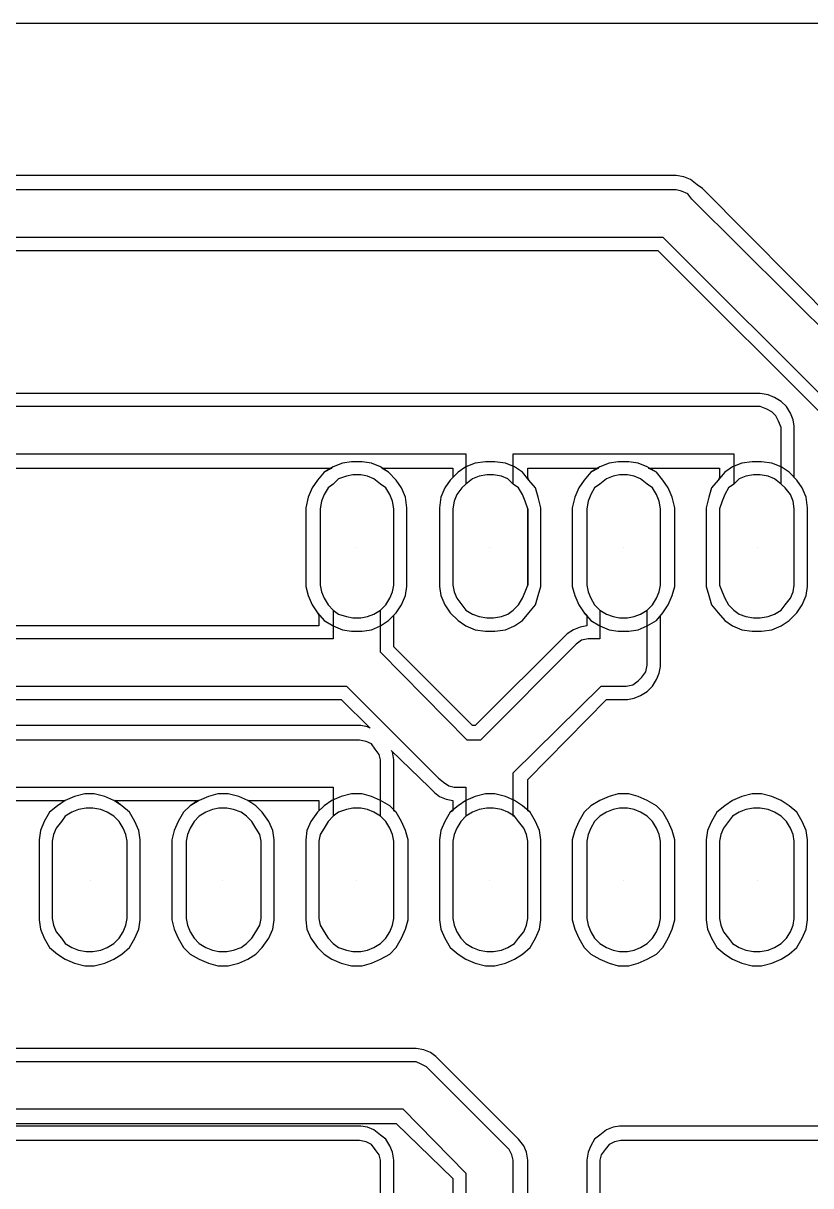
# Model space of a CAD drawing. Extents: x -4564 to 93, y -2534 to 43.
# Drawn here: x -2489 to -1890, y -842 to 43 of the extents above; entities that cross this region are included whole.
import ezdxf

# ---------------------------------------------------------------- set-up
doc = ezdxf.new("R2010")
doc.units = 0
for name, color, linetype in [('1', 1, 'CONTINUOUS'), ('3', 3, 'CONTINUOUS'), ('4', 4, 'CONTINUOUS')]:
    doc.layers.add(name, color=color, linetype=linetype)

msp = doc.modelspace()

# ---------------------------------------------------------------- linework, layer by layer
at = {"layer": '1'}
for p, q in [((-2235, -356), (-2235, -356)), ((-2134, -356), (-2134, -356)), ((-2032, -356), (-2032, -356)), ((-1930, -356), (-1930, -356)), ((-2438, -610), (-2438, -610)), ((-2337, -610), (-2337, -610)), ((-2235, -610), (-2235, -610)), ((-2134, -610), (-2134, -610)), ((-2032, -610), (-2032, -610)), ((-1930, -610), (-1930, -610))]:
    msp.add_line(p, q, dxfattribs=at)
at = {"layer": '3'}
for p, q in [((-4530, 43), (59, 43)), ((-4530, 43), (59, 43)), ((-1992, -84), (-3022, -84)), ((-1988, -85), (-1992, -84)), ((-1983, -87), (-1988, -85)), ((-1980, -91), (-1983, -87)), ((-1814, -256), (-1980, -91)), ((-3022, -120), (-2002, -120)), ((-2002, -120), (-1847, -275)), ((-1928, -249), (-2907, -249)), ((-1923, -251), (-1928, -249)), ((-1919, -253), (-1923, -251)), ((-1916, -256), (-1919, -253)), ((-1914, -260), (-1916, -256)), ((-1912, -265), (-1914, -260)), ((-1912, -308), (-1912, -265)), ((-2897, -285), (-2152, -285)), ((-2152, -285), (-2152, -308)), ((-2116, -308), (-2116, -285)), ((-2116, -285), (-1948, -285)), ((-1948, -285), (-1948, -308)), ((-2238, -301), (-2243, -302)), ((-2238, -301), (-2243, -302)), ((-2232, -301), (-2238, -301)), ((-2232, -301), (-2238, -301)), ((-2227, -302), (-2232, -301)), ((-2227, -302), (-2232, -301)), ((-2136, -301), (-2142, -302)), ((-2131, -301), (-2136, -301)), ((-2125, -302), (-2131, -301)), ((-2035, -301), (-2040, -302)), ((-2035, -301), (-2040, -302)), ((-2029, -301), (-2035, -301)), ((-2029, -301), (-2035, -301)), ((-2024, -302), (-2029, -301)), ((-2024, -302), (-2029, -301)), ((-1933, -301), (-1939, -302)), ((-1928, -301), (-1933, -301)), ((-1922, -302), (-1928, -301)), ((-2253, -308), (-2257, -311)), ((-2253, -308), (-2257, -311)), ((-2249, -304), (-2253, -308)), ((-2249, -304), (-2253, -308)), ((-2243, -302), (-2249, -304)), ((-2243, -302), (-2249, -304)), ((-2222, -304), (-2227, -302)), ((-2222, -304), (-2227, -302)), ((-2217, -308), (-2222, -304)), ((-2217, -308), (-2222, -304)), ((-2213, -311), (-2217, -308)), ((-2213, -311), (-2217, -308)), ((-2152, -308), (-2155, -311)), ((-2152, -308), (-2155, -311)), ((-2147, -304), (-2152, -308)), ((-2142, -302), (-2147, -304)), ((-2120, -304), (-2125, -302)), ((-2116, -308), (-2120, -304)), ((-2112, -311), (-2116, -308)), ((-2112, -311), (-2116, -308)), ((-2050, -308), (-2054, -311)), ((-2050, -308), (-2054, -311)), ((-2045, -304), (-2050, -308)), ((-2045, -304), (-2050, -308)), ((-2040, -302), (-2045, -304)), ((-2040, -302), (-2045, -304)), ((-2019, -304), (-2024, -302)), ((-2019, -304), (-2024, -302)), ((-2014, -308), (-2019, -304)), ((-2014, -308), (-2019, -304)), ((-2010, -311), (-2014, -308)), ((-2010, -311), (-2014, -308)), ((-1948, -308), (-1952, -311)), ((-1948, -308), (-1952, -311)), ((-1944, -304), (-1948, -308)), ((-1939, -302), (-1944, -304)), ((-1917, -304), (-1922, -302)), ((-1912, -308), (-1917, -304)), ((-1909, -311), (-1912, -308)), ((-1909, -311), (-1912, -308)), ((-2260, -316), (-2262, -321)), ((-2260, -316), (-2262, -321)), ((-2257, -311), (-2260, -316)), ((-2257, -311), (-2260, -316)), ((-2210, -316), (-2213, -311)), ((-2210, -316), (-2213, -311)), ((-2208, -321), (-2210, -316)), ((-2208, -321), (-2210, -316)), ((-2159, -316), (-2161, -321)), ((-2159, -316), (-2161, -321)), ((-2155, -311), (-2159, -316)), ((-2155, -311), (-2159, -316)), ((-2109, -316), (-2112, -311)), ((-2109, -316), (-2112, -311)), ((-2107, -321), (-2109, -316)), ((-2107, -321), (-2109, -316)), ((-2057, -316), (-2059, -321)), ((-2057, -316), (-2059, -321)), ((-2054, -311), (-2057, -316)), ((-2054, -311), (-2057, -316)), ((-2007, -316), (-2010, -311)), ((-2007, -316), (-2010, -311)), ((-2005, -321), (-2007, -316)), ((-2005, -321), (-2007, -316)), ((-1955, -316), (-1957, -321)), ((-1955, -316), (-1957, -321)), ((-1952, -311), (-1955, -316)), ((-1952, -311), (-1955, -316)), ((-1905, -316), (-1909, -311)), ((-1905, -316), (-1909, -311)), ((-1903, -321), (-1905, -316)), ((-1903, -321), (-1905, -316)), ((-2262, -321), (-2263, -327)), ((-2262, -321), (-2263, -327)), ((-2263, -327), (-2263, -385)), ((-2263, -327), (-2263, -385)), ((-2207, -327), (-2208, -321)), ((-2207, -327), (-2208, -321)), ((-2207, -385), (-2207, -327)), ((-2207, -385), (-2207, -327)), ((-2161, -321), (-2162, -327)), ((-2161, -321), (-2162, -327)), ((-2162, -327), (-2162, -385)), ((-2162, -327), (-2162, -385)), ((-2105, -327), (-2107, -321)), ((-2105, -327), (-2107, -321)), ((-2105, -385), (-2105, -327)), ((-2105, -385), (-2105, -327)), ((-2105, -327), (-2105, -385)), ((-2105, -385), (-2105, -327)), ((-2059, -321), (-2060, -327)), ((-2059, -321), (-2060, -327)), ((-2060, -327), (-2060, -385)), ((-2060, -327), (-2060, -385)), ((-2004, -327), (-2005, -321)), ((-2004, -327), (-2005, -321)), ((-2004, -385), (-2004, -327)), ((-2004, -385), (-2004, -327)), ((-1957, -321), (-1959, -327)), ((-1957, -321), (-1959, -327)), ((-1959, -327), (-1959, -385)), ((-1959, -327), (-1959, -385)), ((-1902, -327), (-1903, -321)), ((-1902, -327), (-1903, -321)), ((-1902, -385), (-1902, -327)), ((-1902, -385), (-1902, -327)), ((-2263, -385), (-2262, -390)), ((-2263, -385), (-2262, -390)), ((-2208, -390), (-2207, -385)), ((-2208, -390), (-2207, -385)), ((-2207, -385), (-2207, -385)), ((-2162, -385), (-2161, -390)), ((-2162, -385), (-2161, -390)), ((-2107, -390), (-2105, -385)), ((-2107, -390), (-2105, -385)), ((-2105, -385), (-2105, -385)), ((-2105, -385), (-2105, -385)), ((-2060, -385), (-2059, -390)), ((-2060, -385), (-2059, -390)), ((-2005, -390), (-2004, -385)), ((-2005, -390), (-2004, -385)), ((-2004, -385), (-2004, -385)), ((-1959, -385), (-1957, -390)), ((-1959, -385), (-1957, -390)), ((-1903, -390), (-1902, -385)), ((-1903, -390), (-1902, -385)), ((-1902, -385), (-1902, -385)), ((-2262, -390), (-2260, -395)), ((-2262, -390), (-2260, -395)), ((-2260, -395), (-2257, -400)), ((-2260, -395), (-2257, -400)), ((-2213, -400), (-2210, -395)), ((-2213, -400), (-2210, -395)), ((-2210, -395), (-2208, -390)), ((-2210, -395), (-2208, -390)), ((-2161, -390), (-2159, -395)), ((-2161, -390), (-2159, -395)), ((-2159, -395), (-2155, -400)), ((-2159, -395), (-2155, -400)), ((-2112, -400), (-2109, -395)), ((-2112, -400), (-2109, -395)), ((-2109, -395), (-2107, -390)), ((-2109, -395), (-2107, -390)), ((-2059, -390), (-2057, -395)), ((-2059, -390), (-2057, -395)), ((-2057, -395), (-2054, -400)), ((-2057, -395), (-2054, -400)), ((-2010, -400), (-2007, -395)), ((-2010, -400), (-2007, -395)), ((-2007, -395), (-2005, -390)), ((-2007, -395), (-2005, -390)), ((-1957, -390), (-1955, -395)), ((-1957, -390), (-1955, -395)), ((-1955, -395), (-1952, -400)), ((-1955, -395), (-1952, -400)), ((-1909, -400), (-1905, -395)), ((-1909, -400), (-1905, -395)), ((-1905, -395), (-1903, -390)), ((-1905, -395), (-1903, -390)), ((-2257, -400), (-2253, -404)), ((-2257, -400), (-2253, -404)), ((-2253, -404), (-2253, -426)), ((-2253, -404), (-2249, -407)), ((-2249, -407), (-2243, -409)), ((-2227, -409), (-2222, -407)), ((-2222, -407), (-2217, -404)), ((-2217, -404), (-2213, -400)), ((-2217, -404), (-2213, -400)), ((-2217, -436), (-2217, -404)), ((-2155, -400), (-2152, -404)), ((-2155, -400), (-2152, -404)), ((-2152, -404), (-2147, -407)), ((-2152, -404), (-2147, -407)), ((-2147, -407), (-2142, -409)), ((-2147, -407), (-2142, -409)), ((-2125, -409), (-2120, -407)), ((-2125, -409), (-2120, -407)), ((-2120, -407), (-2116, -404)), ((-2120, -407), (-2116, -404)), ((-2116, -404), (-2112, -400)), ((-2116, -404), (-2112, -400)), ((-2054, -400), (-2050, -404)), ((-2054, -400), (-2050, -404)), ((-2050, -404), (-2050, -426)), ((-2050, -404), (-2045, -407)), ((-2045, -407), (-2040, -409)), ((-2024, -409), (-2019, -407)), ((-2019, -407), (-2014, -404)), ((-2014, -404), (-2010, -400)), ((-2014, -404), (-2010, -400)), ((-2014, -446), (-2014, -404)), ((-1952, -400), (-1948, -404)), ((-1952, -400), (-1948, -404)), ((-1948, -404), (-1944, -407)), ((-1948, -404), (-1944, -407)), ((-1944, -407), (-1939, -409)), ((-1944, -407), (-1939, -409)), ((-1922, -409), (-1917, -407)), ((-1922, -409), (-1917, -407)), ((-1917, -407), (-1912, -404)), ((-1917, -407), (-1912, -404)), ((-1912, -404), (-1909, -400)), ((-1912, -404), (-1909, -400)), ((-2243, -409), (-2238, -410)), ((-2238, -410), (-2232, -410)), ((-2232, -410), (-2227, -409)), ((-2142, -409), (-2136, -410)), ((-2142, -409), (-2136, -410)), ((-2136, -410), (-2131, -410)), ((-2136, -410), (-2131, -410)), ((-2131, -410), (-2125, -409)), ((-2131, -410), (-2125, -409)), ((-2040, -409), (-2035, -410)), ((-2035, -410), (-2029, -410)), ((-2029, -410), (-2024, -409)), ((-1939, -409), (-1933, -410)), ((-1939, -409), (-1933, -410)), ((-1933, -410), (-1928, -410)), ((-1933, -410), (-1928, -410)), ((-1928, -410), (-1922, -409)), ((-1928, -410), (-1922, -409)), ((-2253, -426), (-2860, -426)), ((-2068, -430), (-2141, -503)), ((-2064, -427), (-2068, -430)), ((-2059, -426), (-2064, -427)), ((-2050, -426), (-2059, -426)), ((-2151, -503), (-2217, -436)), ((-2018, -455), (-2015, -451)), ((-2015, -451), (-2014, -446)), ((-2025, -461), (-2021, -458)), ((-2021, -458), (-2018, -455)), ((-2850, -462), (-2243, -462)), ((-2243, -462), (-2173, -532)), ((-2116, -528), (-2049, -462)), ((-2049, -462), (-2030, -462)), ((-2030, -462), (-2025, -461)), ((-2233, -503), (-2792, -503)), ((-2228, -504), (-2233, -503)), ((-2224, -506), (-2228, -504)), ((-2141, -503), (-2151, -503)), ((-2221, -510), (-2224, -506)), ((-2218, -514), (-2221, -510)), ((-2217, -518), (-2218, -514)), ((-2217, -561), (-2217, -518)), ((-2116, -561), (-2116, -528)), ((-2782, -539), (-2253, -539)), ((-2253, -539), (-2253, -561)), ((-2173, -532), (-2169, -535)), ((-2169, -535), (-2165, -538)), ((-2165, -538), (-2161, -539)), ((-2161, -539), (-2152, -539)), ((-2152, -539), (-2152, -561)), ((-2447, -556), (-2452, -558)), ((-2447, -556), (-2452, -558)), ((-2441, -555), (-2447, -556)), ((-2441, -555), (-2447, -556)), ((-2436, -555), (-2441, -555)), ((-2436, -555), (-2441, -555)), ((-2430, -556), (-2436, -555)), ((-2430, -556), (-2436, -555)), ((-2425, -558), (-2430, -556)), ((-2425, -558), (-2430, -556)), ((-2345, -556), (-2350, -558)), ((-2345, -556), (-2350, -558)), ((-2340, -555), (-2345, -556)), ((-2340, -555), (-2345, -556)), ((-2334, -555), (-2340, -555)), ((-2334, -555), (-2340, -555)), ((-2329, -556), (-2334, -555)), ((-2329, -556), (-2334, -555)), ((-2323, -558), (-2329, -556)), ((-2323, -558), (-2329, -556)), ((-2243, -556), (-2249, -558)), ((-2238, -555), (-2243, -556)), ((-2232, -555), (-2238, -555)), ((-2227, -556), (-2232, -555)), ((-2222, -558), (-2227, -556)), ((-2142, -556), (-2147, -558)), ((-2136, -555), (-2142, -556)), ((-2131, -555), (-2136, -555)), ((-2125, -556), (-2131, -555)), ((-2120, -558), (-2125, -556)), ((-2040, -556), (-2045, -558)), ((-2040, -556), (-2045, -558)), ((-2035, -555), (-2040, -556)), ((-2035, -555), (-2040, -556)), ((-2029, -555), (-2035, -555)), ((-2029, -555), (-2035, -555)), ((-2024, -556), (-2029, -555)), ((-2024, -556), (-2029, -555)), ((-2019, -558), (-2024, -556)), ((-2019, -558), (-2024, -556)), ((-1939, -556), (-1944, -558)), ((-1939, -556), (-1944, -558)), ((-1933, -555), (-1939, -556)), ((-1933, -555), (-1939, -556)), ((-1928, -555), (-1933, -555)), ((-1928, -555), (-1933, -555)), ((-1922, -556), (-1928, -555)), ((-1922, -556), (-1928, -555)), ((-1917, -558), (-1922, -556)), ((-1917, -558), (-1922, -556)), ((-2460, -565), (-2464, -570)), ((-2460, -565), (-2464, -570)), ((-2457, -561), (-2460, -565)), ((-2457, -561), (-2460, -565)), ((-2452, -558), (-2457, -561)), ((-2452, -558), (-2457, -561)), ((-2420, -561), (-2425, -558)), ((-2420, -561), (-2425, -558)), ((-2416, -565), (-2420, -561)), ((-2416, -565), (-2420, -561)), ((-2413, -570), (-2416, -565)), ((-2413, -570), (-2416, -565)), ((-2359, -565), (-2362, -570)), ((-2359, -565), (-2362, -570)), ((-2355, -561), (-2359, -565)), ((-2355, -561), (-2359, -565)), ((-2350, -558), (-2355, -561)), ((-2350, -558), (-2355, -561)), ((-2319, -561), (-2323, -558)), ((-2319, -561), (-2323, -558)), ((-2315, -565), (-2319, -561)), ((-2315, -565), (-2319, -561)), ((-2312, -570), (-2315, -565)), ((-2312, -570), (-2315, -565)), ((-2257, -565), (-2260, -570)), ((-2257, -565), (-2260, -570)), ((-2253, -561), (-2257, -565)), ((-2253, -561), (-2257, -565)), ((-2249, -558), (-2253, -561)), ((-2253, -561), (-2253, -561)), ((-2217, -561), (-2222, -558)), ((-2213, -565), (-2217, -561)), ((-2217, -561), (-2217, -561)), ((-2213, -565), (-2217, -561)), ((-2210, -570), (-2213, -565)), ((-2210, -570), (-2213, -565)), ((-2156, -565), (-2159, -570)), ((-2156, -565), (-2159, -570)), ((-2152, -561), (-2156, -565)), ((-2152, -561), (-2156, -565)), ((-2147, -558), (-2152, -561)), ((-2152, -561), (-2152, -561)), ((-2115, -561), (-2120, -558)), ((-2115, -561), (-2116, -561)), ((-2112, -565), (-2115, -561)), ((-2112, -565), (-2115, -561)), ((-2108, -570), (-2112, -565)), ((-2108, -570), (-2112, -565)), ((-2054, -565), (-2057, -570)), ((-2054, -565), (-2057, -570)), ((-2050, -561), (-2054, -565)), ((-2050, -561), (-2054, -565)), ((-2045, -558), (-2050, -561)), ((-2045, -558), (-2050, -561)), ((-2014, -561), (-2019, -558)), ((-2014, -561), (-2019, -558)), ((-2010, -565), (-2014, -561)), ((-2010, -565), (-2014, -561)), ((-2007, -570), (-2010, -565)), ((-2007, -570), (-2010, -565)), ((-1952, -565), (-1956, -570)), ((-1952, -565), (-1956, -570)), ((-1949, -561), (-1952, -565)), ((-1949, -561), (-1952, -565)), ((-1944, -558), (-1949, -561)), ((-1944, -558), (-1949, -561)), ((-1912, -561), (-1917, -558)), ((-1912, -561), (-1917, -558)), ((-1908, -565), (-1912, -561)), ((-1908, -565), (-1912, -561)), ((-1905, -570), (-1908, -565)), ((-1905, -570), (-1908, -565)), ((-2466, -575), (-2467, -580)), ((-2466, -575), (-2467, -580)), ((-2464, -570), (-2466, -575)), ((-2464, -570), (-2466, -575)), ((-2411, -575), (-2413, -570)), ((-2411, -575), (-2413, -570)), ((-2410, -580), (-2411, -575)), ((-2410, -580), (-2411, -575)), ((-2364, -575), (-2365, -580)), ((-2364, -575), (-2365, -580)), ((-2362, -570), (-2364, -575)), ((-2362, -570), (-2364, -575)), ((-2309, -575), (-2312, -570)), ((-2309, -575), (-2312, -570)), ((-2308, -580), (-2309, -575)), ((-2308, -580), (-2309, -575)), ((-2263, -575), (-2264, -580)), ((-2263, -575), (-2264, -580)), ((-2260, -570), (-2263, -575)), ((-2260, -570), (-2263, -575)), ((-2208, -575), (-2210, -570)), ((-2208, -575), (-2210, -570)), ((-2207, -580), (-2208, -575)), ((-2207, -580), (-2208, -575)), ((-2161, -575), (-2162, -580)), ((-2161, -575), (-2162, -580)), ((-2159, -570), (-2161, -575)), ((-2159, -570), (-2161, -575)), ((-2106, -575), (-2108, -570)), ((-2106, -575), (-2108, -570)), ((-2105, -580), (-2106, -575)), ((-2105, -580), (-2106, -575)), ((-2059, -575), (-2060, -580)), ((-2059, -575), (-2060, -580)), ((-2057, -570), (-2059, -575)), ((-2057, -570), (-2059, -575)), ((-2005, -575), (-2007, -570)), ((-2005, -575), (-2007, -570)), ((-2004, -580), (-2005, -575)), ((-2004, -580), (-2005, -575)), ((-1958, -575), (-1959, -580)), ((-1958, -575), (-1959, -580)), ((-1956, -570), (-1958, -575)), ((-1956, -570), (-1958, -575)), ((-1903, -575), (-1905, -570)), ((-1903, -575), (-1905, -570)), ((-1902, -580), (-1903, -575)), ((-1902, -580), (-1903, -575)), ((-2467, -580), (-2467, -639)), ((-2467, -580), (-2467, -639)), ((-2410, -639), (-2410, -580)), ((-2410, -639), (-2410, -580)), ((-2365, -580), (-2365, -639)), ((-2365, -580), (-2365, -639)), ((-2308, -639), (-2308, -580)), ((-2308, -639), (-2308, -580)), ((-2264, -580), (-2264, -639)), ((-2264, -580), (-2264, -639)), ((-2207, -639), (-2207, -580)), ((-2207, -639), (-2207, -580)), ((-2162, -580), (-2162, -639)), ((-2162, -580), (-2162, -639)), ((-2105, -639), (-2105, -580)), ((-2105, -639), (-2105, -580)), ((-2060, -580), (-2060, -639)), ((-2060, -580), (-2060, -639)), ((-2004, -639), (-2004, -580)), ((-2004, -639), (-2004, -580)), ((-1959, -580), (-1959, -639)), ((-1959, -580), (-1959, -639)), ((-1902, -639), (-1902, -580)), ((-1902, -639), (-1902, -580)), ((-2467, -639), (-2466, -644)), ((-2467, -639), (-2466, -644)), ((-2466, -644), (-2464, -649)), ((-2466, -644), (-2464, -649)), ((-2413, -649), (-2411, -644)), ((-2413, -649), (-2411, -644)), ((-2411, -644), (-2410, -639)), ((-2411, -644), (-2410, -639)), ((-2410, -639), (-2410, -639)), ((-2410, -639), (-2410, -639)), ((-2365, -639), (-2364, -644)), ((-2365, -639), (-2364, -644)), ((-2364, -644), (-2362, -649)), ((-2364, -644), (-2362, -649)), ((-2312, -649), (-2309, -644)), ((-2312, -649), (-2309, -644)), ((-2309, -644), (-2308, -639)), ((-2309, -644), (-2308, -639)), ((-2308, -639), (-2308, -639)), ((-2308, -639), (-2308, -639)), ((-2264, -639), (-2263, -644)), ((-2264, -639), (-2263, -644)), ((-2263, -644), (-2260, -649)), ((-2263, -644), (-2260, -649)), ((-2210, -649), (-2208, -644)), ((-2210, -649), (-2208, -644)), ((-2208, -644), (-2207, -639)), ((-2208, -644), (-2207, -639)), ((-2207, -639), (-2207, -639)), ((-2162, -639), (-2161, -644)), ((-2162, -639), (-2161, -644)), ((-2161, -644), (-2159, -649)), ((-2161, -644), (-2159, -649)), ((-2108, -649), (-2106, -644)), ((-2108, -649), (-2106, -644)), ((-2106, -644), (-2105, -639)), ((-2106, -644), (-2105, -639)), ((-2105, -639), (-2105, -639)), ((-2105, -639), (-2105, -639)), ((-2060, -639), (-2059, -644)), ((-2060, -639), (-2059, -644)), ((-2059, -644), (-2057, -649)), ((-2059, -644), (-2057, -649)), ((-2007, -649), (-2005, -644)), ((-2007, -649), (-2005, -644)), ((-2005, -644), (-2004, -639)), ((-2005, -644), (-2004, -639)), ((-2004, -639), (-2004, -639)), ((-2004, -639), (-2004, -639)), ((-1959, -639), (-1958, -644)), ((-1959, -639), (-1958, -644)), ((-1958, -644), (-1956, -649)), ((-1958, -644), (-1956, -649)), ((-1905, -649), (-1903, -644)), ((-1905, -649), (-1903, -644)), ((-1903, -644), (-1902, -639)), ((-1903, -644), (-1902, -639)), ((-1902, -639), (-1902, -639)), ((-1902, -639), (-1902, -639)), ((-2464, -649), (-2460, -654)), ((-2464, -649), (-2460, -654)), ((-2460, -654), (-2457, -658)), ((-2460, -654), (-2457, -658)), ((-2420, -658), (-2416, -654)), ((-2420, -658), (-2416, -654)), ((-2416, -654), (-2413, -649)), ((-2416, -654), (-2413, -649)), ((-2362, -649), (-2359, -654)), ((-2362, -649), (-2359, -654)), ((-2359, -654), (-2355, -658)), ((-2359, -654), (-2355, -658)), ((-2319, -658), (-2315, -654)), ((-2319, -658), (-2315, -654)), ((-2315, -654), (-2312, -649)), ((-2315, -654), (-2312, -649)), ((-2260, -649), (-2257, -654)), ((-2260, -649), (-2257, -654)), ((-2257, -654), (-2253, -658)), ((-2257, -654), (-2253, -658)), ((-2217, -658), (-2213, -654)), ((-2217, -658), (-2213, -654)), ((-2213, -654), (-2210, -649)), ((-2213, -654), (-2210, -649)), ((-2159, -649), (-2156, -654)), ((-2159, -649), (-2156, -654)), ((-2156, -654), (-2152, -658)), ((-2156, -654), (-2152, -658)), ((-2115, -658), (-2112, -654)), ((-2115, -658), (-2112, -654)), ((-2112, -654), (-2108, -649)), ((-2112, -654), (-2108, -649)), ((-2057, -649), (-2054, -654)), ((-2057, -649), (-2054, -654)), ((-2054, -654), (-2050, -658)), ((-2054, -654), (-2050, -658)), ((-2014, -658), (-2010, -654)), ((-2014, -658), (-2010, -654)), ((-2010, -654), (-2007, -649)), ((-2010, -654), (-2007, -649)), ((-1956, -649), (-1952, -654)), ((-1956, -649), (-1952, -654)), ((-1952, -654), (-1949, -658)), ((-1952, -654), (-1949, -658)), ((-1912, -658), (-1908, -654)), ((-1912, -658), (-1908, -654)), ((-1908, -654), (-1905, -649)), ((-1908, -654), (-1905, -649)), ((-2457, -658), (-2452, -661)), ((-2457, -658), (-2452, -661)), ((-2452, -661), (-2447, -663)), ((-2452, -661), (-2447, -663)), ((-2447, -663), (-2441, -664)), ((-2447, -663), (-2441, -664)), ((-2441, -664), (-2436, -664)), ((-2441, -664), (-2436, -664)), ((-2436, -664), (-2430, -663)), ((-2436, -664), (-2430, -663)), ((-2430, -663), (-2425, -661)), ((-2430, -663), (-2425, -661)), ((-2425, -661), (-2420, -658)), ((-2425, -661), (-2420, -658)), ((-2355, -658), (-2350, -661)), ((-2355, -658), (-2350, -661)), ((-2350, -661), (-2345, -663)), ((-2350, -661), (-2345, -663)), ((-2345, -663), (-2340, -664)), ((-2345, -663), (-2340, -664)), ((-2340, -664), (-2334, -664)), ((-2340, -664), (-2334, -664)), ((-2334, -664), (-2329, -663)), ((-2334, -664), (-2329, -663)), ((-2329, -663), (-2323, -661)), ((-2329, -663), (-2323, -661)), ((-2323, -661), (-2319, -658)), ((-2323, -661), (-2319, -658)), ((-2253, -658), (-2249, -661)), ((-2253, -658), (-2249, -661)), ((-2249, -661), (-2243, -663)), ((-2249, -661), (-2243, -663)), ((-2243, -663), (-2238, -664)), ((-2243, -663), (-2238, -664)), ((-2238, -664), (-2232, -664)), ((-2238, -664), (-2232, -664)), ((-2232, -664), (-2227, -663)), ((-2232, -664), (-2227, -663)), ((-2227, -663), (-2222, -661)), ((-2227, -663), (-2222, -661)), ((-2222, -661), (-2217, -658)), ((-2222, -661), (-2217, -658)), ((-2152, -658), (-2147, -661)), ((-2152, -658), (-2147, -661)), ((-2147, -661), (-2142, -663)), ((-2147, -661), (-2142, -663)), ((-2142, -663), (-2136, -664)), ((-2142, -663), (-2136, -664)), ((-2136, -664), (-2131, -664)), ((-2136, -664), (-2131, -664)), ((-2131, -664), (-2125, -663)), ((-2131, -664), (-2125, -663)), ((-2125, -663), (-2120, -661)), ((-2125, -663), (-2120, -661)), ((-2120, -661), (-2115, -658)), ((-2120, -661), (-2115, -658)), ((-2050, -658), (-2045, -661)), ((-2050, -658), (-2045, -661)), ((-2045, -661), (-2040, -663)), ((-2045, -661), (-2040, -663)), ((-2040, -663), (-2035, -664)), ((-2040, -663), (-2035, -664)), ((-2035, -664), (-2029, -664)), ((-2035, -664), (-2029, -664)), ((-2029, -664), (-2024, -663)), ((-2029, -664), (-2024, -663)), ((-2024, -663), (-2019, -661)), ((-2024, -663), (-2019, -661)), ((-2019, -661), (-2014, -658)), ((-2019, -661), (-2014, -658)), ((-1949, -658), (-1944, -661)), ((-1949, -658), (-1944, -661)), ((-1944, -661), (-1939, -663)), ((-1944, -661), (-1939, -663)), ((-1939, -663), (-1933, -664)), ((-1939, -663), (-1933, -664)), ((-1933, -664), (-1928, -664)), ((-1933, -664), (-1928, -664)), ((-1928, -664), (-1922, -663)), ((-1928, -664), (-1922, -663)), ((-1922, -663), (-1917, -661)), ((-1922, -663), (-1917, -661)), ((-1917, -661), (-1912, -658)), ((-1917, -661), (-1912, -658)), ((-2190, -748), (-2567, -748)), ((-2186, -750), (-2190, -748)), ((-2182, -752), (-2186, -750)), ((-2119, -815), (-2182, -752)), ((-2577, -784), (-2200, -784)), ((-2200, -784), (-2152, -833)), ((-2233, -808), (-2848, -808)), ((-2228, -809), (-2233, -808)), ((-2224, -811), (-2228, -809)), ((-2221, -815), (-2224, -811)), ((-2043, -811), (-2046, -815)), ((-2039, -809), (-2043, -811)), ((-2034, -808), (-2039, -809)), ((-1741, -808), (-2034, -808)), ((-2218, -819), (-2221, -815)), ((-2217, -823), (-2218, -819)), ((-2217, -866), (-2217, -823)), ((-2117, -819), (-2119, -815)), ((-2116, -823), (-2117, -819)), ((-2116, -866), (-2116, -823)), ((-2049, -819), (-2050, -823)), ((-2050, -823), (-2050, -866)), ((-2046, -815), (-2049, -819)), ((-2152, -833), (-2152, -866))]:
    msp.add_line(p, q, dxfattribs=at)
at = {"layer": '4'}
for p, q in [((-4530, 43), (59, 43)), ((-4530, 43), (59, 43)), ((-1992, -73), (-3016, -73)), ((-1986, -74), (-1992, -73)), ((-1981, -76), (-1986, -74)), ((-1976, -80), (-1981, -76)), ((-1972, -83), (-1976, -80)), ((-1807, -249), (-1972, -83)), ((-3016, -130), (-2006, -130)), ((-2006, -130), (-1857, -279)), ((-1928, -239), (-2908, -239)), ((-1922, -240), (-1928, -239)), ((-1917, -242), (-1922, -240)), ((-1912, -245), (-1917, -242)), ((-1908, -249), (-1912, -245)), ((-1905, -254), (-1908, -249)), ((-1903, -259), (-1905, -254)), ((-1902, -264), (-1903, -259)), ((-1902, -303), (-1902, -264)), ((-2246, -292), (-2253, -295)), ((-2239, -291), (-2246, -292)), ((-2231, -291), (-2239, -291)), ((-2224, -292), (-2231, -291)), ((-2217, -295), (-2224, -292)), ((-2145, -292), (-2152, -295)), ((-2137, -291), (-2145, -292)), ((-2130, -291), (-2137, -291)), ((-2122, -292), (-2130, -291)), ((-2115, -295), (-2122, -292)), ((-2043, -292), (-2050, -295)), ((-2036, -291), (-2043, -292)), ((-2028, -291), (-2036, -291)), ((-2021, -292), (-2028, -291)), ((-2014, -295), (-2021, -292)), ((-1942, -292), (-1949, -295)), ((-1934, -291), (-1942, -292)), ((-1927, -291), (-1934, -291)), ((-1919, -292), (-1927, -291)), ((-1912, -295), (-1919, -292)), ((-2893, -296), (-2254, -296)), ((-2260, -299), (-2265, -305)), ((-2260, -299), (-2265, -305)), ((-2253, -295), (-2260, -299)), ((-2254, -296), (-2260, -299)), ((-2254, -296), (-2254, -296)), ((-2211, -299), (-2217, -295)), ((-2211, -299), (-2216, -296)), ((-2216, -296), (-2162, -296)), ((-2205, -305), (-2211, -299)), ((-2205, -305), (-2211, -299)), ((-2158, -299), (-2164, -305)), ((-2162, -296), (-2162, -303)), ((-2152, -295), (-2158, -299)), ((-2109, -299), (-2115, -295)), ((-2104, -305), (-2109, -299)), ((-2105, -303), (-2105, -296)), ((-2105, -296), (-2051, -296)), ((-2057, -299), (-2062, -305)), ((-2057, -299), (-2062, -305)), ((-2050, -295), (-2057, -299)), ((-2051, -296), (-2057, -299)), ((-2057, -299), (-2057, -299)), ((-2007, -299), (-2014, -295)), ((-2007, -299), (-2013, -296)), ((-2013, -296), (-1959, -296)), ((-2002, -305), (-2007, -299)), ((-2002, -305), (-2007, -299)), ((-1955, -299), (-1960, -305)), ((-1959, -296), (-1959, -303)), ((-1949, -295), (-1955, -299)), ((-1906, -299), (-1912, -295)), ((-1900, -305), (-1906, -299)), ((-2265, -305), (-2269, -311)), ((-2265, -305), (-2269, -311)), ((-2201, -311), (-2205, -305)), ((-2201, -311), (-2205, -305)), ((-2164, -305), (-2168, -311)), ((-2164, -305), (-2168, -311)), ((-2162, -303), (-2164, -305)), ((-2104, -305), (-2105, -303)), ((-2099, -311), (-2104, -305)), ((-2099, -311), (-2104, -305)), ((-2062, -305), (-2066, -311)), ((-2062, -305), (-2066, -311)), ((-1998, -311), (-2002, -305)), ((-1998, -311), (-2002, -305)), ((-1960, -305), (-1965, -311)), ((-1960, -305), (-1965, -311)), ((-1959, -303), (-1960, -305)), ((-1900, -305), (-1902, -303)), ((-1896, -311), (-1900, -305)), ((-1896, -311), (-1900, -305)), ((-2272, -318), (-2274, -326)), ((-2272, -318), (-2274, -326)), ((-2269, -311), (-2272, -318)), ((-2269, -311), (-2272, -318)), ((-2198, -318), (-2201, -311)), ((-2198, -318), (-2201, -311)), ((-2197, -326), (-2198, -318)), ((-2197, -326), (-2198, -318)), ((-2171, -318), (-2172, -326)), ((-2171, -318), (-2172, -326)), ((-2168, -311), (-2171, -318)), ((-2168, -311), (-2171, -318)), ((-2097, -318), (-2099, -311)), ((-2097, -318), (-2099, -311)), ((-2095, -326), (-2097, -318)), ((-2095, -326), (-2097, -318)), ((-2069, -318), (-2071, -326)), ((-2069, -318), (-2071, -326)), ((-2066, -311), (-2069, -318)), ((-2066, -311), (-2069, -318)), ((-1995, -318), (-1998, -311)), ((-1995, -318), (-1998, -311)), ((-1993, -326), (-1995, -318)), ((-1993, -326), (-1995, -318)), ((-1967, -318), (-1969, -326)), ((-1967, -318), (-1969, -326)), ((-1965, -311), (-1967, -318)), ((-1965, -311), (-1967, -318)), ((-1893, -318), (-1896, -311)), ((-1893, -318), (-1896, -311)), ((-1892, -326), (-1893, -318)), ((-1892, -326), (-1893, -318)), ((-2274, -326), (-2274, -386)), ((-2274, -326), (-2274, -386)), ((-2197, -386), (-2197, -326)), ((-2197, -386), (-2197, -326)), ((-2172, -326), (-2172, -386)), ((-2172, -326), (-2172, -386)), ((-2095, -386), (-2095, -326)), ((-2095, -386), (-2095, -326)), ((-2071, -326), (-2071, -386)), ((-2071, -326), (-2071, -386)), ((-1993, -386), (-1993, -326)), ((-1993, -386), (-1993, -326)), ((-1969, -326), (-1969, -386)), ((-1969, -326), (-1969, -386)), ((-1892, -386), (-1892, -326)), ((-1892, -386), (-1892, -326)), ((-2274, -386), (-2272, -393)), ((-2274, -386), (-2272, -393)), ((-2198, -393), (-2197, -386)), ((-2198, -393), (-2197, -386)), ((-2197, -386), (-2197, -386)), ((-2172, -386), (-2171, -393)), ((-2172, -386), (-2171, -393)), ((-2097, -393), (-2095, -386)), ((-2097, -393), (-2095, -386)), ((-2095, -386), (-2095, -386)), ((-2071, -386), (-2069, -393)), ((-2071, -386), (-2069, -393)), ((-1995, -393), (-1993, -386)), ((-1995, -393), (-1993, -386)), ((-1993, -386), (-1993, -386)), ((-1969, -386), (-1967, -393)), ((-1969, -386), (-1967, -393)), ((-1893, -393), (-1892, -386)), ((-1893, -393), (-1892, -386)), ((-1892, -386), (-1892, -386)), ((-2272, -393), (-2269, -400)), ((-2272, -393), (-2269, -400)), ((-2201, -400), (-2198, -393)), ((-2201, -400), (-2198, -393)), ((-2171, -393), (-2168, -400)), ((-2171, -393), (-2168, -400)), ((-2099, -400), (-2097, -393)), ((-2099, -400), (-2097, -393)), ((-2069, -393), (-2066, -400)), ((-2069, -393), (-2066, -400)), ((-1998, -400), (-1995, -393)), ((-1998, -400), (-1995, -393)), ((-1967, -393), (-1965, -400)), ((-1967, -393), (-1965, -400)), ((-1896, -400), (-1893, -393)), ((-1896, -400), (-1893, -393)), ((-2269, -400), (-2265, -406)), ((-2269, -400), (-2265, -406)), ((-2265, -406), (-2264, -408)), ((-2265, -406), (-2260, -412)), ((-2211, -412), (-2205, -406)), ((-2207, -408), (-2205, -406)), ((-2205, -406), (-2201, -400)), ((-2205, -406), (-2201, -400)), ((-2168, -400), (-2164, -406)), ((-2168, -400), (-2164, -406)), ((-2164, -406), (-2158, -412)), ((-2164, -406), (-2158, -412)), ((-2109, -412), (-2104, -406)), ((-2109, -412), (-2104, -406)), ((-2104, -406), (-2099, -400)), ((-2104, -406), (-2099, -400)), ((-2066, -400), (-2062, -406)), ((-2066, -400), (-2062, -406)), ((-2062, -406), (-2060, -408)), ((-2062, -406), (-2057, -412)), ((-2007, -412), (-2002, -406)), ((-2004, -408), (-2002, -406)), ((-2002, -406), (-1998, -400)), ((-2002, -406), (-1998, -400)), ((-1965, -400), (-1960, -406)), ((-1965, -400), (-1960, -406)), ((-1960, -406), (-1955, -412)), ((-1960, -406), (-1955, -412)), ((-1906, -412), (-1900, -406)), ((-1906, -412), (-1900, -406)), ((-1900, -406), (-1896, -400)), ((-1900, -406), (-1896, -400)), ((-2264, -416), (-2860, -416)), ((-2264, -408), (-2264, -416)), ((-2260, -412), (-2253, -416)), ((-2253, -416), (-2246, -419)), ((-2224, -419), (-2217, -416)), ((-2217, -416), (-2211, -412)), ((-2207, -432), (-2207, -408)), ((-2158, -412), (-2152, -416)), ((-2158, -412), (-2152, -416)), ((-2152, -416), (-2145, -419)), ((-2152, -416), (-2145, -419)), ((-2122, -419), (-2115, -416)), ((-2122, -419), (-2115, -416)), ((-2115, -416), (-2109, -412)), ((-2115, -416), (-2109, -412)), ((-2060, -416), (-2065, -417)), ((-2060, -408), (-2060, -416)), ((-2057, -412), (-2050, -416)), ((-2050, -416), (-2043, -419)), ((-2021, -419), (-2014, -416)), ((-2014, -416), (-2007, -412)), ((-2004, -447), (-2004, -408)), ((-1955, -412), (-1949, -416)), ((-1955, -412), (-1949, -416)), ((-1949, -416), (-1942, -419)), ((-1949, -416), (-1942, -419)), ((-1919, -419), (-1912, -416)), ((-1919, -419), (-1912, -416)), ((-1912, -416), (-1906, -412)), ((-1912, -416), (-1906, -412)), ((-2246, -419), (-2239, -420)), ((-2239, -420), (-2231, -420)), ((-2231, -420), (-2224, -419)), ((-2145, -419), (-2137, -420)), ((-2145, -419), (-2137, -420)), ((-2075, -422), (-2145, -492)), ((-2137, -420), (-2130, -420)), ((-2137, -420), (-2130, -420)), ((-2130, -420), (-2122, -419)), ((-2130, -420), (-2122, -419)), ((-2070, -419), (-2075, -422)), ((-2065, -417), (-2070, -419)), ((-2043, -419), (-2036, -420)), ((-2036, -420), (-2028, -420)), ((-2028, -420), (-2021, -419)), ((-1942, -419), (-1934, -420)), ((-1942, -419), (-1934, -420)), ((-1934, -420), (-1927, -420)), ((-1934, -420), (-1927, -420)), ((-1927, -420), (-1919, -419)), ((-1927, -420), (-1919, -419)), ((-2147, -492), (-2207, -432)), ((-2005, -452), (-2004, -447)), ((-2010, -462), (-2007, -457)), ((-2007, -457), (-2005, -452)), ((-2024, -471), (-2019, -469)), ((-2019, -469), (-2014, -466)), ((-2014, -466), (-2010, -462)), ((-2846, -472), (-2247, -472)), ((-2247, -472), (-2225, -494)), ((-2105, -533), (-2045, -472)), ((-2045, -472), (-2029, -472)), ((-2029, -472), (-2024, -471)), ((-2232, -492), (-2792, -492)), ((-2227, -493), (-2232, -492)), ((-2225, -494), (-2227, -493)), ((-2145, -492), (-2147, -492)), ((-2208, -512), (-2209, -511)), ((-2209, -511), (-2180, -539)), ((-2207, -518), (-2208, -512)), ((-2207, -557), (-2207, -518)), ((-2180, -539), (-2176, -543)), ((-2105, -557), (-2105, -533)), ((-2521, -549), (-2457, -549)), ((-2457, -549), (-2463, -553)), ((-2457, -549), (-2463, -553)), ((-2450, -546), (-2457, -549)), ((-2442, -544), (-2450, -546)), ((-2435, -544), (-2442, -544)), ((-2427, -546), (-2435, -544)), ((-2420, -549), (-2427, -546)), ((-2414, -553), (-2420, -549)), ((-2414, -553), (-2419, -549)), ((-2419, -549), (-2356, -549)), ((-2356, -549), (-2362, -553)), ((-2355, -549), (-2362, -553)), ((-2348, -546), (-2355, -549)), ((-2341, -544), (-2348, -546)), ((-2333, -544), (-2341, -544)), ((-2325, -546), (-2333, -544)), ((-2318, -549), (-2325, -546)), ((-2312, -553), (-2318, -549)), ((-2318, -549), (-2264, -549)), ((-2312, -553), (-2318, -549)), ((-2264, -549), (-2264, -557)), ((-2254, -549), (-2260, -553)), ((-2247, -546), (-2254, -549)), ((-2239, -544), (-2247, -546)), ((-2231, -544), (-2239, -544)), ((-2224, -546), (-2231, -544)), ((-2217, -549), (-2224, -546)), ((-2210, -553), (-2217, -549)), ((-2176, -543), (-2172, -546)), ((-2172, -546), (-2167, -548)), ((-2167, -548), (-2162, -549)), ((-2162, -549), (-2162, -557)), ((-2152, -549), (-2158, -553)), ((-2145, -546), (-2152, -549)), ((-2137, -544), (-2145, -546)), ((-2130, -544), (-2137, -544)), ((-2122, -546), (-2130, -544)), ((-2115, -549), (-2122, -546)), ((-2109, -553), (-2115, -549)), ((-2050, -549), (-2057, -553)), ((-2050, -549), (-2057, -553)), ((-2043, -546), (-2050, -549)), ((-2043, -546), (-2050, -549)), ((-2036, -544), (-2043, -546)), ((-2036, -544), (-2043, -546)), ((-2028, -544), (-2036, -544)), ((-2028, -544), (-2036, -544)), ((-2021, -546), (-2028, -544)), ((-2021, -546), (-2028, -544)), ((-2014, -549), (-2021, -546)), ((-2014, -549), (-2021, -546)), ((-2007, -553), (-2014, -549)), ((-2007, -553), (-2014, -549)), ((-1949, -549), (-1955, -553)), ((-1949, -549), (-1955, -553)), ((-1942, -546), (-1949, -549)), ((-1942, -546), (-1949, -549)), ((-1934, -544), (-1942, -546)), ((-1934, -544), (-1942, -546)), ((-1927, -544), (-1934, -544)), ((-1927, -544), (-1934, -544)), ((-1919, -546), (-1927, -544)), ((-1919, -546), (-1927, -544)), ((-1912, -549), (-1919, -546)), ((-1912, -549), (-1919, -546)), ((-1906, -553), (-1912, -549)), ((-1906, -553), (-1912, -549)), ((-2463, -553), (-2469, -558)), ((-2463, -553), (-2469, -558)), ((-2408, -558), (-2414, -553)), ((-2408, -558), (-2414, -553)), ((-2362, -553), (-2367, -558)), ((-2362, -553), (-2367, -558)), ((-2307, -558), (-2312, -553)), ((-2307, -558), (-2312, -553)), ((-2260, -553), (-2265, -558)), ((-2264, -557), (-2265, -558)), ((-2205, -558), (-2210, -553)), ((-2205, -558), (-2207, -557)), ((-2158, -553), (-2164, -558)), ((-2162, -557), (-2164, -558)), ((-2103, -558), (-2109, -553)), ((-2103, -558), (-2105, -557)), ((-2057, -553), (-2062, -558)), ((-2057, -553), (-2062, -558)), ((-2002, -558), (-2007, -553)), ((-2002, -558), (-2007, -553)), ((-1955, -553), (-1961, -558)), ((-1955, -553), (-1961, -558)), ((-1900, -558), (-1906, -553)), ((-1900, -558), (-1906, -553)), ((-2473, -565), (-2476, -572)), ((-2473, -565), (-2476, -572)), ((-2469, -558), (-2473, -565)), ((-2469, -558), (-2473, -565)), ((-2404, -565), (-2408, -558)), ((-2404, -565), (-2408, -558)), ((-2401, -572), (-2404, -565)), ((-2401, -572), (-2404, -565)), ((-2371, -565), (-2374, -572)), ((-2371, -565), (-2374, -572)), ((-2367, -558), (-2371, -565)), ((-2367, -558), (-2371, -565)), ((-2302, -565), (-2307, -558)), ((-2302, -565), (-2307, -558)), ((-2299, -572), (-2302, -565)), ((-2299, -572), (-2302, -565)), ((-2270, -565), (-2273, -572)), ((-2270, -565), (-2273, -572)), ((-2265, -558), (-2270, -565)), ((-2265, -558), (-2270, -565)), ((-2201, -565), (-2205, -558)), ((-2201, -565), (-2205, -558)), ((-2198, -572), (-2201, -565)), ((-2198, -572), (-2201, -565)), ((-2168, -565), (-2171, -572)), ((-2168, -565), (-2171, -572)), ((-2164, -558), (-2168, -565)), ((-2164, -558), (-2168, -565)), ((-2099, -565), (-2103, -558)), ((-2099, -565), (-2103, -558)), ((-2096, -572), (-2099, -565)), ((-2096, -572), (-2099, -565)), ((-2066, -565), (-2069, -572)), ((-2066, -565), (-2069, -572)), ((-2062, -558), (-2066, -565)), ((-2062, -558), (-2066, -565)), ((-1998, -565), (-2002, -558)), ((-1998, -565), (-2002, -558)), ((-1995, -572), (-1998, -565)), ((-1995, -572), (-1998, -565)), ((-1965, -565), (-1968, -572)), ((-1965, -565), (-1968, -572)), ((-1961, -558), (-1965, -565)), ((-1961, -558), (-1965, -565)), ((-1896, -565), (-1900, -558)), ((-1896, -565), (-1900, -558)), ((-1893, -572), (-1896, -565)), ((-1893, -572), (-1896, -565)), ((-2476, -572), (-2477, -579)), ((-2476, -572), (-2477, -579)), ((-2400, -579), (-2401, -572)), ((-2400, -579), (-2401, -572)), ((-2374, -572), (-2376, -579)), ((-2374, -572), (-2376, -579)), ((-2298, -579), (-2299, -572)), ((-2298, -579), (-2299, -572)), ((-2273, -572), (-2274, -579)), ((-2273, -572), (-2274, -579)), ((-2196, -579), (-2198, -572)), ((-2196, -579), (-2198, -572)), ((-2171, -572), (-2172, -579)), ((-2171, -572), (-2172, -579)), ((-2095, -579), (-2096, -572)), ((-2095, -579), (-2096, -572)), ((-2069, -572), (-2071, -579)), ((-2069, -572), (-2071, -579)), ((-1993, -579), (-1995, -572)), ((-1993, -579), (-1995, -572)), ((-1968, -572), (-1969, -579)), ((-1968, -572), (-1969, -579)), ((-1892, -579), (-1893, -572)), ((-1892, -579), (-1893, -572)), ((-2477, -579), (-2477, -640)), ((-2477, -579), (-2477, -640)), ((-2400, -640), (-2400, -579)), ((-2400, -640), (-2400, -579)), ((-2376, -579), (-2376, -640)), ((-2376, -579), (-2376, -640)), ((-2298, -640), (-2298, -579)), ((-2298, -640), (-2298, -579)), ((-2274, -579), (-2274, -640)), ((-2274, -579), (-2274, -640)), ((-2196, -640), (-2196, -579)), ((-2196, -640), (-2196, -579)), ((-2172, -579), (-2172, -640)), ((-2172, -579), (-2172, -640)), ((-2095, -640), (-2095, -579)), ((-2095, -640), (-2095, -579)), ((-2071, -579), (-2071, -640)), ((-2071, -579), (-2071, -640)), ((-1993, -640), (-1993, -579)), ((-1993, -640), (-1993, -579)), ((-1969, -579), (-1969, -640)), ((-1969, -579), (-1969, -640)), ((-1892, -640), (-1892, -579)), ((-1892, -640), (-1892, -579)), ((-2477, -640), (-2476, -647)), ((-2477, -640), (-2476, -647)), ((-2401, -647), (-2400, -640)), ((-2401, -647), (-2400, -640)), ((-2400, -640), (-2400, -640)), ((-2376, -640), (-2374, -647)), ((-2376, -640), (-2374, -647)), ((-2299, -647), (-2298, -640)), ((-2299, -647), (-2298, -640)), ((-2298, -640), (-2298, -640)), ((-2274, -640), (-2273, -647)), ((-2274, -640), (-2273, -647)), ((-2198, -647), (-2196, -640)), ((-2198, -647), (-2196, -640)), ((-2196, -640), (-2196, -640)), ((-2196, -640), (-2196, -640)), ((-2172, -640), (-2171, -647)), ((-2172, -640), (-2171, -647)), ((-2096, -647), (-2095, -640)), ((-2096, -647), (-2095, -640)), ((-2095, -640), (-2095, -640)), ((-2071, -640), (-2069, -647)), ((-2071, -640), (-2069, -647)), ((-1995, -647), (-1993, -640)), ((-1995, -647), (-1993, -640)), ((-1993, -640), (-1993, -640)), ((-1993, -640), (-1993, -640)), ((-1969, -640), (-1968, -647)), ((-1969, -640), (-1968, -647)), ((-1893, -647), (-1892, -640)), ((-1893, -647), (-1892, -640)), ((-1892, -640), (-1892, -640)), ((-1892, -640), (-1892, -640)), ((-2476, -647), (-2473, -654)), ((-2476, -647), (-2473, -654)), ((-2473, -654), (-2469, -661)), ((-2473, -654), (-2469, -661)), ((-2408, -661), (-2404, -654)), ((-2408, -661), (-2404, -654)), ((-2404, -654), (-2401, -647)), ((-2404, -654), (-2401, -647)), ((-2374, -647), (-2371, -654)), ((-2374, -647), (-2371, -654)), ((-2371, -654), (-2367, -661)), ((-2371, -654), (-2367, -661)), ((-2307, -661), (-2302, -654)), ((-2307, -661), (-2302, -654)), ((-2302, -654), (-2299, -647)), ((-2302, -654), (-2299, -647)), ((-2273, -647), (-2270, -654)), ((-2273, -647), (-2270, -654)), ((-2270, -654), (-2265, -661)), ((-2270, -654), (-2265, -661)), ((-2205, -661), (-2201, -654)), ((-2205, -661), (-2201, -654)), ((-2201, -654), (-2198, -647)), ((-2201, -654), (-2198, -647)), ((-2171, -647), (-2168, -654)), ((-2171, -647), (-2168, -654)), ((-2168, -654), (-2164, -661)), ((-2168, -654), (-2164, -661)), ((-2103, -661), (-2099, -654)), ((-2103, -661), (-2099, -654)), ((-2099, -654), (-2096, -647)), ((-2099, -654), (-2096, -647)), ((-2069, -647), (-2066, -654)), ((-2069, -647), (-2066, -654)), ((-2066, -654), (-2062, -661)), ((-2066, -654), (-2062, -661)), ((-2002, -661), (-1998, -654)), ((-2002, -661), (-1998, -654)), ((-1998, -654), (-1995, -647)), ((-1998, -654), (-1995, -647)), ((-1968, -647), (-1965, -654)), ((-1968, -647), (-1965, -654)), ((-1965, -654), (-1961, -661)), ((-1965, -654), (-1961, -661)), ((-1900, -661), (-1896, -654)), ((-1900, -661), (-1896, -654)), ((-1896, -654), (-1893, -647)), ((-1896, -654), (-1893, -647)), ((-2469, -661), (-2463, -666)), ((-2469, -661), (-2463, -666)), ((-2414, -666), (-2408, -661)), ((-2414, -666), (-2408, -661)), ((-2367, -661), (-2362, -666)), ((-2367, -661), (-2362, -666)), ((-2312, -666), (-2307, -661)), ((-2312, -666), (-2307, -661)), ((-2265, -661), (-2260, -666)), ((-2265, -661), (-2260, -666)), ((-2210, -666), (-2205, -661)), ((-2210, -666), (-2205, -661)), ((-2164, -661), (-2158, -666)), ((-2164, -661), (-2158, -666)), ((-2109, -666), (-2103, -661)), ((-2109, -666), (-2103, -661)), ((-2062, -661), (-2057, -666)), ((-2062, -661), (-2057, -666)), ((-2007, -666), (-2002, -661)), ((-2007, -666), (-2002, -661)), ((-1961, -661), (-1955, -666)), ((-1961, -661), (-1955, -666)), ((-1906, -666), (-1900, -661)), ((-1906, -666), (-1900, -661)), ((-2463, -666), (-2457, -670)), ((-2463, -666), (-2457, -670)), ((-2457, -670), (-2450, -673)), ((-2457, -670), (-2450, -673)), ((-2427, -673), (-2420, -670)), ((-2427, -673), (-2420, -670)), ((-2420, -670), (-2414, -666)), ((-2420, -670), (-2414, -666)), ((-2362, -666), (-2355, -670)), ((-2362, -666), (-2355, -670)), ((-2355, -670), (-2348, -673)), ((-2355, -670), (-2348, -673)), ((-2325, -673), (-2318, -670)), ((-2325, -673), (-2318, -670)), ((-2318, -670), (-2312, -666)), ((-2318, -670), (-2312, -666)), ((-2260, -666), (-2254, -670)), ((-2260, -666), (-2254, -670)), ((-2254, -670), (-2247, -673)), ((-2254, -670), (-2247, -673)), ((-2224, -673), (-2217, -670)), ((-2224, -673), (-2217, -670)), ((-2217, -670), (-2210, -666)), ((-2217, -670), (-2210, -666)), ((-2158, -666), (-2152, -670)), ((-2158, -666), (-2152, -670)), ((-2152, -670), (-2145, -673)), ((-2152, -670), (-2145, -673)), ((-2122, -673), (-2115, -670)), ((-2122, -673), (-2115, -670)), ((-2115, -670), (-2109, -666)), ((-2115, -670), (-2109, -666)), ((-2057, -666), (-2050, -670)), ((-2057, -666), (-2050, -670)), ((-2050, -670), (-2043, -673)), ((-2050, -670), (-2043, -673)), ((-2021, -673), (-2014, -670)), ((-2021, -673), (-2014, -670)), ((-2014, -670), (-2007, -666)), ((-2014, -670), (-2007, -666)), ((-1955, -666), (-1949, -670)), ((-1955, -666), (-1949, -670)), ((-1949, -670), (-1942, -673)), ((-1949, -670), (-1942, -673)), ((-1919, -673), (-1912, -670)), ((-1919, -673), (-1912, -670)), ((-1912, -670), (-1906, -666)), ((-1912, -670), (-1906, -666)), ((-2450, -673), (-2442, -675)), ((-2450, -673), (-2442, -675)), ((-2442, -675), (-2435, -675)), ((-2442, -675), (-2435, -675)), ((-2435, -675), (-2427, -673)), ((-2435, -675), (-2427, -673)), ((-2348, -673), (-2341, -675)), ((-2348, -673), (-2341, -675)), ((-2341, -675), (-2333, -675)), ((-2341, -675), (-2333, -675)), ((-2333, -675), (-2325, -673)), ((-2333, -675), (-2325, -673)), ((-2247, -673), (-2239, -675)), ((-2247, -673), (-2239, -675)), ((-2239, -675), (-2231, -675)), ((-2239, -675), (-2231, -675)), ((-2231, -675), (-2224, -673)), ((-2231, -675), (-2224, -673)), ((-2145, -673), (-2137, -675)), ((-2145, -673), (-2137, -675)), ((-2137, -675), (-2130, -675)), ((-2137, -675), (-2130, -675)), ((-2130, -675), (-2122, -673)), ((-2130, -675), (-2122, -673)), ((-2043, -673), (-2036, -675)), ((-2043, -673), (-2036, -675)), ((-2036, -675), (-2028, -675)), ((-2036, -675), (-2028, -675)), ((-2028, -675), (-2021, -673)), ((-2028, -675), (-2021, -673)), ((-1942, -673), (-1934, -675)), ((-1942, -673), (-1934, -675)), ((-1934, -675), (-1927, -675)), ((-1934, -675), (-1927, -675)), ((-1927, -675), (-1919, -673)), ((-1927, -675), (-1919, -673)), ((-2190, -738), (-2562, -738)), ((-2184, -739), (-2190, -738)), ((-2179, -741), (-2184, -739)), ((-2175, -744), (-2179, -741)), ((-2112, -807), (-2175, -744)), ((-2577, -795), (-2205, -795)), ((-2205, -795), (-2162, -837)), ((-2232, -797), (-2848, -797)), ((-2227, -798), (-2232, -797)), ((-2222, -800), (-2227, -798)), ((-2217, -804), (-2222, -800)), ((-2213, -807), (-2217, -804)), ((-2050, -804), (-2054, -807)), ((-2045, -800), (-2050, -804)), ((-2040, -798), (-2045, -800)), ((-2035, -797), (-2040, -798)), ((-1745, -797), (-2035, -797)), ((-2210, -812), (-2213, -807)), ((-2208, -817), (-2210, -812)), ((-2108, -812), (-2112, -807)), ((-2106, -817), (-2108, -812)), ((-2057, -812), (-2059, -817)), ((-2054, -807), (-2057, -812)), ((-2207, -823), (-2208, -817)), ((-2207, -861), (-2207, -823)), ((-2105, -823), (-2106, -817)), ((-2105, -861), (-2105, -823)), ((-2059, -817), (-2060, -823)), ((-2060, -823), (-2060, -861)), ((-2162, -837), (-2162, -861))]:
    msp.add_line(p, q, dxfattribs=at)

doc.saveas('drawing.dxf')
